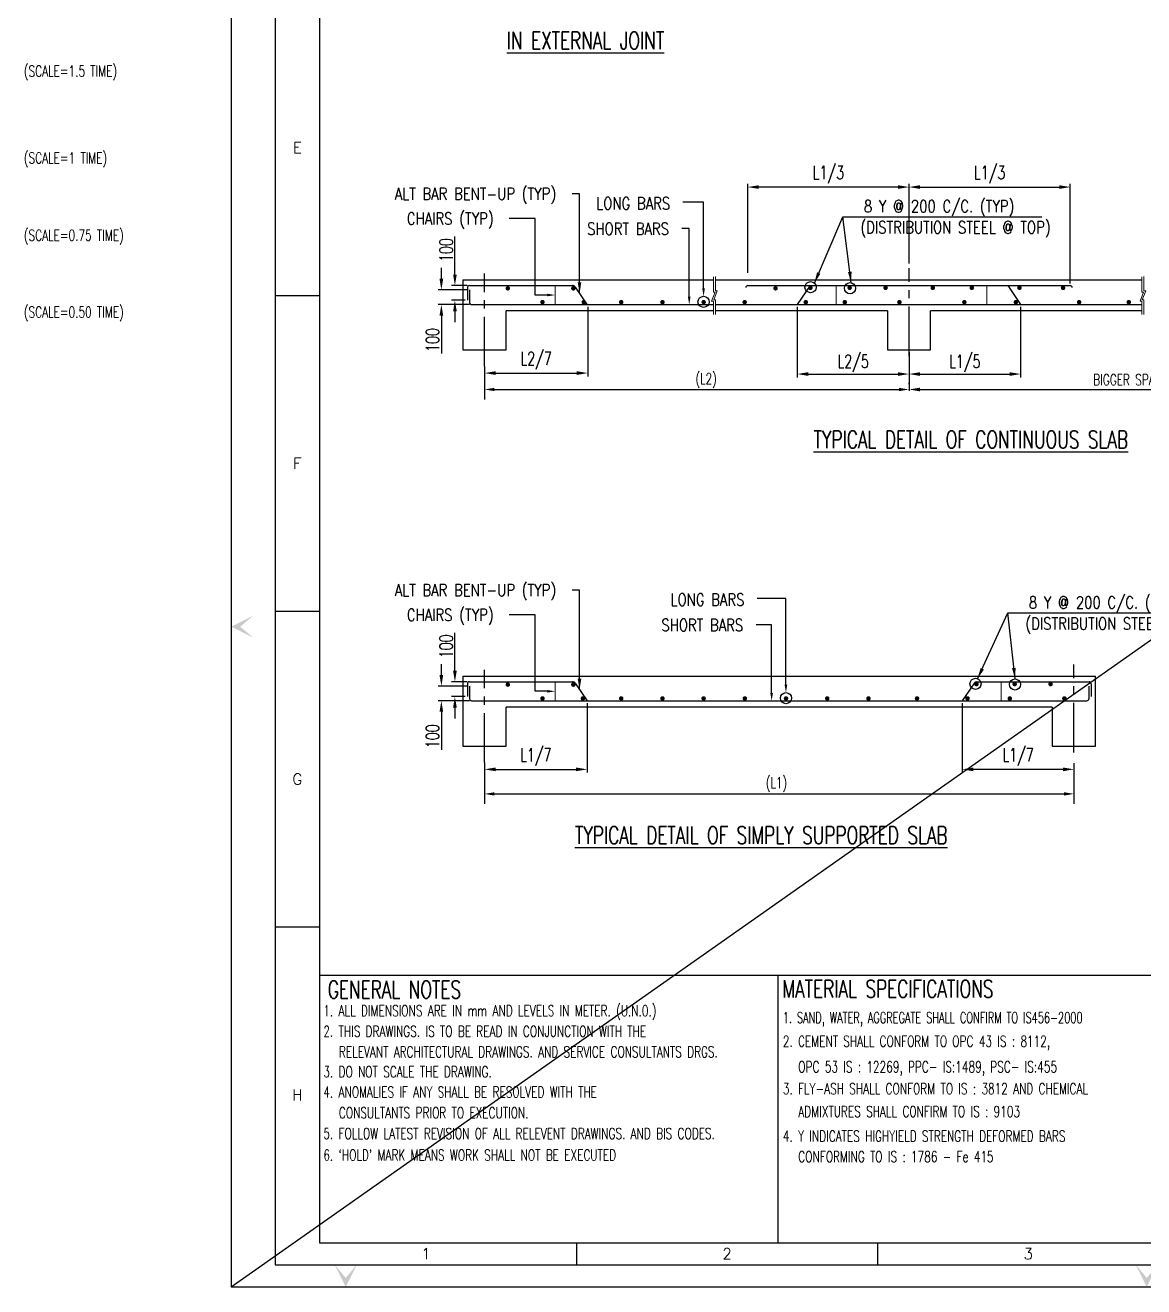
# Model space of a CAD drawing. Extents: x 489124 to 794428, y -356295 to -29813.
# Drawn here: x 516093 to 541483, y -94887 to -66248 of the extents above; entities that cross this region are included whole.
import ezdxf
from ezdxf.enums import TextEntityAlignment as Align

# ---------------------------------------------------------------- set-up
doc = ezdxf.new("R2010")
doc.units = 0
doc.header["$LTSCALE"] = 500
doc.header["$MEASUREMENT"] = 0
doc.linetypes.add('CENTER2', pattern=[1.125, 0.75, -0.125, 0.125, -0.125])
doc.layers.get('DEFPOINTS').update_dxf_attribs({"color": 4})
for name, color, linetype in [('08', 4, 'Continuous'), ('CENTERLINE', 8, 'CENTER2'), ('DIM', 5, 'Continuous'), ('DIM1', 5, 'Continuous'), ('dimention', 7, 'Continuous'), ('hat', 8, 'Continuous'), ('notes', 1, 'Continuous'), ('other', 5, 'Continuous'), ('PNA', 10, 'Continuous'), ('S-SCHEDULE', 2, 'Continuous'), ('ST', 6, 'Continuous'), ('TEXT NORMAL', 4, 'Continuous'), ('TXT', 4, 'Continuous')]:
    doc.layers.add(name, color=color, linetype=linetype)
for name, color, linetype, lineweight in [('hatch', 7, 'Continuous', 5), ('HEADING-TXT', 1, 'Continuous', 25), ('LINE', 253, 'Continuous', 18)]:
    doc.layers.add(name, color=color, linetype=linetype, lineweight=lineweight)
doc.styles.add('ROMANS', font='r.shx', dxfattribs={"width": 0.7, "bigfont": 'bigfont.shx'})
doc.styles.add('ROMENT', font='r.shx', dxfattribs={"bigfont": 'bigfont.shx'})
doc.dimstyles.new('5', dxfattribs={"dimtxt": 250, "dimasz": 250, "dimexe": 60, "dimexo": 60, "dimgap": 150, "dimtad": 1, "dimdec": 0, "dimlfac": 0.2, "dimzin": 0, "dimdsep": 46, "dimtxsty": 'ROMANS', "dimcen": -250, "dimclrd": 5, "dimclre": 5, "dimclrt": 4, "dimadec": 0, "dimazin": 0, "dimtfac": 1, "dimtdec": 0, "dimtix": 1, "dimtofl": 0, "dimtmove": 2, "dimatfit": 3, "dimfxl": 0, "dimtolj": 1, "dimtzin": 0, "dimarcsym": 0})
doc.dimstyles.new('Copy(2) of Standard', dxfattribs={"dimtxt": 300, "dimasz": 250, "dimexe": 75, "dimexo": 50, "dimgap": 50, "dimtad": 1, "dimdec": 0, "dimrnd": 5, "dimzin": 0, "dimdsep": 46, "dimtxsty": 'ROMANS', "dimcen": 0, "dimclrd": 5, "dimclre": 5, "dimclrt": 4, "dimadec": 0, "dimazin": 0, "dimtfac": 1, "dimtdec": 0, "dimtofl": 0, "dimtmove": 0, "dimatfit": 3, "dimfxl": 0, "dimtolj": 1, "dimtzin": 0, "dimarcsym": 0})
doc.dimstyles.new('INT1', dxfattribs={"dimtxt": 250, "dimasz": 250, "dimexe": 150, "dimexo": 60, "dimgap": 75, "dimtad": 1, "dimdec": 0, "dimzin": 0, "dimdsep": 46, "dimtxsty": 'ROMANS', "dimcen": -250, "dimclrd": 5, "dimclre": 5, "dimclrt": 4, "dimadec": 0, "dimazin": 0, "dimtfac": 1, "dimtdec": 0, "dimtix": 1, "dimtofl": 0, "dimtmove": 2, "dimatfit": 3, "dimfxl": 0, "dimtolj": 1, "dimtzin": 0, "dimarcsym": 0})

# ---------------------------------------------------------------- blocks, each defined once
blk = doc.blocks.new('FOLDER')
at = {"layer": 'PNA'}
for points in [[(-1250, 2500), (0, 0), (0, 1000)], [(1250, 2500), (0, 0), (0, 1000)]]:
    blk.add_solid(points, dxfattribs=at)
blk = doc.blocks.new('A1')
at = {"color": 1}
blk.add_line((81794, 6959), (1969, 6959), dxfattribs=at)
at = {"flags": 128}
blk.add_lwpolyline([(0, 0), (82779, 0), (82779, 58231), (0, 58231)], close=True, dxfattribs=at)
at = {"layer": 'PNA'}
for p, q in [((984, 22171), (1969, 22171)), ((984, 15109), (1969, 15109)), ((984, 8047), (1969, 8047)), ((7718, 984), (7718, 492)), ((14453, 984), (14453, 492))]:
    blk.add_line(p, q, dxfattribs=at)
at = {"layer": 'PNA', "color": 1}
for points in [[(984, 492), (82287, 492), (82287, 57739), (984, 57739)], [(1969, 984), (81794, 984), (81794, 57247), (1969, 57247)]]:
    blk.add_lwpolyline(points, close=True, dxfattribs=at)
at = {"layer": 'PNA', "xscale": 0.196857838483993, "yscale": 0.196857838483993, "zscale": 0.196857838483993, "rotation": 270}
blk.add_blockref('FOLDER', (0, 14764), dxfattribs=at)
at = {"layer": 'PNA', "xscale": 0.1968578388914466, "yscale": 0.1968578388914466, "zscale": 0.1968578388914466}
for p in [(2559, 0), (20473, 0)]:
    blk.add_blockref('FOLDER', p, dxfattribs=at)
at = {"layer": 'PNA', "style": 'ROMANS'}
for s, p in [('E', (1476, 25479)), ('F', (1476, 18417)), ('G', (1476, 11355)), ('H', (1476, 4292)), ('1', (4352, 738)), ('2', (11086, 738)), ('3', (17821, 738))]:
    blk.add_text(s, height=246, dxfattribs=at).set_placement(p, align=Align.MIDDLE)
blk = doc.blocks.new('*D76')
at = {"layer": 'DEFPOINTS', "color": 0}
for p in [(545864, -73956), (536154, -74548), (545864, -74518)]:
    blk.add_point(p, dxfattribs=at)
at = {"layer": 'DIM', "color": 5, "lineweight": -2}
for p, q in [((545864, -74106), (545864, -74668)), ((536154, -74398), (536154, -74368)), ((536404, -74518), (545614, -74518))]:
    blk.add_line(p, q, dxfattribs=at)
at = {"layer": 'DIM', "color": 5}
for points in [[(536404, -74476), (536404, -74559), (536154, -74518)], [(545614, -74476), (545614, -74559), (545864, -74518)]]:
    blk.add_solid(points, dxfattribs=at)
blk = doc.blocks.new('*D77')
at = {"layer": 'DEFPOINTS', "color": 0}
for p in [(539814, -69922), (536154, -71708), (539814, -72158)]:
    blk.add_point(p, dxfattribs=at)
at = {"layer": 'DIM', "color": 5, "lineweight": -2}
for p, q in [((536154, -71658), (536154, -69847)), ((539814, -72108), (539814, -69847)), ((536404, -69922), (539564, -69922))]:
    blk.add_line(p, q, dxfattribs=at)
at = {"layer": 'DIM', "color": 5}
for points in [[(536404, -69881), (536404, -69964), (536154, -69922)], [(539564, -69881), (539564, -69964), (539814, -69922)]]:
    blk.add_solid(points, dxfattribs=at)
at = {"layer": 'DIM', "color": 4, "insert": (537984, -69644), "char_height": 300, "attachment_point": 5, "style": 'ROMANS'}
blk.add_mtext('\\A1;L1/3', dxfattribs=at)
blk = doc.blocks.new('*D78')
at = {"layer": 'DEFPOINTS', "color": 0}
for p in [(538687, -72589), (536154, -73619), (538687, -74167)]:
    blk.add_point(p, dxfattribs=at)
at = {"layer": 'DIM', "color": 5, "lineweight": -2}
for p, q in [((538687, -72639), (538687, -74242)), ((536154, -73669), (536154, -74242)), ((536404, -74167), (538437, -74167))]:
    blk.add_line(p, q, dxfattribs=at)
at = {"layer": 'DIM', "color": 5}
for points in [[(536404, -74125), (536404, -74209), (536154, -74167)], [(538437, -74125), (538437, -74209), (538687, -74167)]]:
    blk.add_solid(points, dxfattribs=at)
at = {"layer": 'DIM', "color": 4, "insert": (537421, -73928), "char_height": 300, "attachment_point": 5, "style": 'ROMANS'}
blk.add_mtext('\\A1;L1/5', dxfattribs=at)
blk = doc.blocks.new('*D79')
at = {"layer": 'DEFPOINTS', "color": 0}
for p in [(533617, -72589), (536154, -73619), (536154, -74167)]:
    blk.add_point(p, dxfattribs=at)
at = {"layer": 'DIM', "color": 5, "lineweight": -2}
for p, q in [((533617, -72639), (533617, -74242)), ((536154, -73669), (536154, -74242)), ((533867, -74167), (535904, -74167))]:
    blk.add_line(p, q, dxfattribs=at)
at = {"layer": 'DIM', "color": 5}
for points in [[(533867, -74125), (533867, -74209), (533617, -74167)], [(535904, -74125), (535904, -74209), (536154, -74167)]]:
    blk.add_solid(points, dxfattribs=at)
at = {"layer": 'DIM', "color": 4, "insert": (534886, -73928), "char_height": 300, "attachment_point": 5, "style": 'ROMANS'}
blk.add_mtext('\\A1;L2/5', dxfattribs=at)
blk = doc.blocks.new('*D80')
at = {"layer": 'DEFPOINTS', "color": 0}
for p in [(528860, -72589), (526518, -73989), (528860, -74145)]:
    blk.add_point(p, dxfattribs=at)
at = {"layer": 'DIM', "color": 5, "lineweight": -2}
for p, q in [((528860, -72639), (528860, -74220)), ((526518, -74039), (526518, -74220)), ((526768, -74145), (528610, -74145))]:
    blk.add_line(p, q, dxfattribs=at)
at = {"layer": 'DIM', "color": 5}
for points in [[(526768, -74103), (526768, -74187), (526518, -74145)], [(528610, -74103), (528610, -74187), (528860, -74145)]]:
    blk.add_solid(points, dxfattribs=at)
at = {"layer": 'DIM', "color": 4, "insert": (527689, -73866), "char_height": 300, "attachment_point": 5, "style": 'ROMANS'}
blk.add_mtext('\\A1;L2/7', dxfattribs=at)
blk = doc.blocks.new('*D60')
at = {"layer": 'DEFPOINTS', "color": 0}
for p in [(532495, -69922), (536154, -71708), (532495, -71921)]:
    blk.add_point(p, dxfattribs=at)
at = {"layer": 'DIM', "color": 5, "lineweight": -2}
for p, q in [((532495, -71871), (532495, -69847)), ((536154, -71658), (536154, -69847)), ((535904, -69922), (532745, -69922))]:
    blk.add_line(p, q, dxfattribs=at)
at = {"layer": 'DIM', "color": 5}
for points in [[(532745, -69881), (532745, -69964), (532495, -69922)], [(535904, -69881), (535904, -69964), (536154, -69922)]]:
    blk.add_solid(points, dxfattribs=at)
at = {"layer": 'DIM', "color": 4, "insert": (534324, -69644), "char_height": 300, "attachment_point": 5, "style": 'ROMANS'}
blk.add_mtext('\\A1;L1/3', dxfattribs=at)
blk = doc.blocks.new('*D101')
at = {"layer": 'DEFPOINTS', "color": 0}
for p in [(525846, -72158), (526174, -72158), (526129, -72493)]:
    blk.add_point(p, dxfattribs=at)
at = {"layer": 'DIM', "color": 5, "lineweight": -2}
for p, q in [((525846, -71908), (525846, -71048)), ((526124, -72158), (525771, -72158)), ((526079, -72493), (525771, -72493)), ((525846, -72743), (525846, -72993))]:
    blk.add_line(p, q, dxfattribs=at)
at = {"layer": 'DIM', "color": 5}
for points in [[(525805, -71908), (525888, -71908), (525846, -72158)], [(525805, -72743), (525888, -72743), (525846, -72493)]]:
    blk.add_solid(points, dxfattribs=at)
at = {"layer": 'DIM', "color": 4, "insert": (525646, -71353), "char_height": 300, "attachment_point": 5, "rotation": 90, "style": 'ROMANS'}
blk.add_mtext('\\A1;100', dxfattribs=at)
blk = doc.blocks.new('*D102')
at = {"layer": 'DEFPOINTS', "color": 0}
for p in [(526181, -72254), (525539, -72589), (526226, -72589)]:
    blk.add_point(p, dxfattribs=at)
at = {"layer": 'DIM', "color": 5, "lineweight": -2}
for p, q in [((525539, -72004), (525539, -71754)), ((526131, -72254), (525464, -72254)), ((526176, -72589), (525464, -72589)), ((525539, -72839), (525539, -73699))]:
    blk.add_line(p, q, dxfattribs=at)
at = {"layer": 'DIM', "color": 5}
for points in [[(525497, -72004), (525580, -72004), (525539, -72254)], [(525497, -72839), (525580, -72839), (525539, -72589)]]:
    blk.add_solid(points, dxfattribs=at)
at = {"layer": 'DIM', "color": 4, "insert": (525339, -73394), "char_height": 300, "attachment_point": 5, "rotation": 90, "style": 'ROMANS'}
blk.add_mtext('\\A1;100', dxfattribs=at)
blk = doc.blocks.new('*D106')
at = {"layer": 'DEFPOINTS', "color": 0}
for p in [(528846, -81585), (526518, -82985), (528846, -83141)]:
    blk.add_point(p, dxfattribs=at)
at = {"layer": 'DIM', "color": 5, "lineweight": -2}
for p, q in [((528846, -81635), (528846, -83216)), ((526518, -83035), (526518, -83216)), ((526768, -83141), (528596, -83141))]:
    blk.add_line(p, q, dxfattribs=at)
at = {"layer": 'DIM', "color": 5}
for points in [[(526768, -83099), (526768, -83183), (526518, -83141)], [(528596, -83099), (528596, -83183), (528846, -83141)]]:
    blk.add_solid(points, dxfattribs=at)
at = {"layer": 'DIM', "color": 4, "insert": (527682, -82862), "char_height": 300, "attachment_point": 5, "style": 'ROMANS'}
blk.add_mtext('\\A1;L1/7', dxfattribs=at)
blk = doc.blocks.new('*D107')
at = {"layer": 'DEFPOINTS', "color": 0}
for p in [(525846, -81154), (526174, -81154), (526129, -81489)]:
    blk.add_point(p, dxfattribs=at)
at = {"layer": 'DIM', "color": 5, "lineweight": -2}
for p, q in [((525846, -80904), (525846, -80044)), ((526124, -81154), (525771, -81154)), ((526079, -81489), (525771, -81489)), ((525846, -81739), (525846, -81989))]:
    blk.add_line(p, q, dxfattribs=at)
at = {"layer": 'DIM', "color": 5}
for points in [[(525805, -80904), (525888, -80904), (525846, -81154)], [(525805, -81739), (525888, -81739), (525846, -81489)]]:
    blk.add_solid(points, dxfattribs=at)
at = {"layer": 'DIM', "color": 4, "insert": (525646, -80349), "char_height": 300, "attachment_point": 5, "rotation": 90, "style": 'ROMANS'}
blk.add_mtext('\\A1;100', dxfattribs=at)
blk = doc.blocks.new('*D108')
at = {"layer": 'DEFPOINTS', "color": 0}
for p in [(526181, -81250), (525539, -81585), (526226, -81585)]:
    blk.add_point(p, dxfattribs=at)
at = {"layer": 'DIM', "color": 5, "lineweight": -2}
for p, q in [((525539, -81000), (525539, -80750)), ((526131, -81250), (525464, -81250)), ((526176, -81585), (525464, -81585)), ((525539, -81835), (525539, -82695))]:
    blk.add_line(p, q, dxfattribs=at)
at = {"layer": 'DIM', "color": 5}
for points in [[(525497, -81000), (525580, -81000), (525539, -81250)], [(525497, -81835), (525580, -81835), (525539, -81585)]]:
    blk.add_solid(points, dxfattribs=at)
at = {"layer": 'DIM', "color": 4, "insert": (525339, -82390), "char_height": 300, "attachment_point": 5, "rotation": 90, "style": 'ROMANS'}
blk.add_mtext('\\A1;100', dxfattribs=at)
blk = doc.blocks.new('*D109')
at = {"layer": 'DEFPOINTS', "color": 0}
for p in [(537362, -81585), (539899, -82985), (537362, -83141)]:
    blk.add_point(p, dxfattribs=at)
at = {"layer": 'DIM', "color": 5, "lineweight": -2}
for p, q in [((537362, -81635), (537362, -83216)), ((539899, -83035), (539899, -83216)), ((539649, -83141), (537612, -83141))]:
    blk.add_line(p, q, dxfattribs=at)
at = {"layer": 'DIM', "color": 5}
for points in [[(537612, -83099), (537612, -83183), (537362, -83141)], [(539649, -83099), (539649, -83183), (539899, -83141)]]:
    blk.add_solid(points, dxfattribs=at)
at = {"layer": 'DIM', "color": 4, "insert": (538630, -82862), "char_height": 300, "attachment_point": 5, "style": 'ROMANS'}
blk.add_mtext('\\A1;L1/7', dxfattribs=at)

msp = doc.modelspace()

# ---------------------------------------------------------------- linework, layer by layer
at = {"layer": '08'}
for p, q in [((526027.138, -72029.622), (531712.527, -72029.622)), ((526027.138, -72029.622), (526027.138, -73619.265)), ((531759.027, -72029.622), (541439.527, -72029.622)), ((527009.641, -73619.265), (527009.641, -72730.936)), ((531712.527, -72730.936), (527009.641, -72730.936)), ((535662.735, -72730.936), (531759.027, -72730.936)), ((535662.735, -72730.936), (535662.735, -73619.265)), ((541439.527, -72730.936), (536645.238, -72730.936)), ((536645.238, -73619.265), (536645.238, -72730.936)), ((526027.138, -73619.265), (527009.641, -73619.265)), ((535662.735, -73619.265), (536645.238, -73619.265)), ((526027.138, -81025.5), (540389.891, -81025.5)), ((526027.138, -81025.5), (526027.138, -82615.143)), ((540389.891, -82615.143), (540389.891, -81025.5)), ((527009.641, -82615.143), (527009.641, -81726.815)), ((539407.388, -81726.815), (527009.641, -81726.815)), ((539407.388, -81726.815), (539407.388, -82615.143)), ((526027.138, -82615.143), (527009.641, -82615.143)), ((539407.388, -82615.143), (540389.891, -82615.143))]:
    msp.add_line(p, q, dxfattribs=at)
at = {"layer": 'CENTERLINE', "ltscale": 3}
for p, q in [((536154.406, -73759.743), (536154.406, -71762.461)), ((526518.394, -73992.668), (526518.394, -71887.945)), ((539899.059, -82755.622), (539899.059, -80758.34)), ((526518.394, -82988.547), (526518.394, -80883.823))]:
    msp.add_line(p, q, dxfattribs=at)
at = {"layer": 'DIM', "color": 2}
msp.add_line((520770.925, -94887), (604791.327, -35782.252), dxfattribs=at)
at = {"layer": 'DIM', "color": 5}
for p, q in [((531490.251, -70268.029), (531020.081, -70268.029)), ((527667.746, -70634.105), (527074.643, -70634.105)), ((531164.871, -70860.666), (530997.313, -70860.666)), ((527941.247, -72373.62), (527667.746, -72373.62)), ((533360.803, -79263.907), (532705.633, -79263.907)), ((527667.746, -79629.983), (527074.643, -79629.983)), ((533035.424, -79856.544), (532682.866, -79856.544)), ((527941.247, -81369.499), (527667.746, -81369.499))]:
    msp.add_line(p, q, dxfattribs=at)
at = {"layer": 'DIM'}
for p, q in [((531490.251, -72221.696), (531490.251, -70268.029)), ((527667.746, -72373.62), (527667.746, -70634.105)), ((531164.871, -72409.063), (531164.871, -70860.666)), ((536154.406, -74007.32), (536154.406, -74547.67)), ((526744.321, -74517.585), (535928.478, -74517.585)), ((533360.803, -81217.575), (533360.803, -79263.907)), ((527667.746, -81369.499), (527667.746, -79629.983)), ((533035.424, -81404.942), (533035.424, -79856.544)), ((539899.059, -83003.199), (539899.059, -83924.379)), ((526744.321, -83698.463), (539673.131, -83698.463))]:
    msp.add_line(p, q, dxfattribs=at)
for points in [[(535928.478, -74479.923), (535928.478, -74555.232), (536154.406, -74517.585)], [(539673.131, -83660.801), (539673.131, -83736.11), (539899.059, -83698.463)]]:
    msp.add_solid(points, dxfattribs=at)
at = {"layer": 'DIM1', "color": 7}
msp.add_line((533181.5, -93887.946), (533181.5, -87823.321), dxfattribs=at)
at = {"layer": 'dimention', "color": 5, "linetype": 'ByBlock'}
for p, q in [((526518.394, -73992.668), (526518.394, -74743.501)), ((526518.394, -82988.547), (526518.394, -83924.379))]:
    msp.add_line(p, q, dxfattribs=at)
at = {"layer": 'dimention', "color": 5}
for points in [[(531134.828, -72409.063), (531194.918, -72409.063), (531164.871, -72589.331)], [(531460.204, -72221.696), (531520.285, -72221.696), (531490.251, -72401.955)], [(533330.756, -81217.575), (533390.838, -81217.575), (533360.803, -81397.833)], [(533005.38, -81404.942), (533065.47, -81404.942), (533035.424, -81585.209)]]:
    msp.add_solid(points, dxfattribs=at)
at = {"layer": 'dimention', "color": 5, "linetype": 'ByBlock'}
for points in [[(526744.321, -74479.923), (526744.321, -74555.232), (526518.394, -74517.585)], [(526744.321, -83660.801), (526744.321, -83736.11), (526518.394, -83698.463)]]:
    msp.add_solid(points, dxfattribs=at)
at = {"layer": 'hat'}
for centre in [(533919.07, -72195.329), (534815.982, -72218.715), (531490.251, -72528.392), (537663.723, -81200.207), (538560.635, -81214.593), (533360.803, -81524.27)]:
    msp.add_circle(centre, 126.431, dxfattribs=at)
at = {"layer": 'hatch'}
for points in [[(531712.527, -71956.32), (531712.527, -72309.408), (531753.197, -72309.408), (531673.505, -72515.097), (531712.527, -72515.097), (531712.527, -72812.32)], [(531759.027, -71956.272), (531759.027, -72279.908), (531799.697, -72279.908), (531720.005, -72485.597), (531759.027, -72485.597), (531759.027, -72812.088)], [(541439.527, -71956.32), (541439.527, -72309.408), (541480.197, -72309.408), (541400.505, -72515.097), (541439.527, -72515.097), (541439.527, -72812.32)], [(541486.027, -71956.272), (541486.027, -72279.908), (541526.697, -72279.908), (541447.005, -72485.597), (541486.027, -72485.597), (541486.027, -72812.088)]]:
    msp.add_lwpolyline(points, dxfattribs=at)
at = {"layer": 'LINE'}
for p, q in [((528121.506, -72157.922), (528121.506, -72589.331)), ((534498.529, -72157.922), (534498.529, -72589.331)), ((537924.246, -72157.922), (537924.246, -72589.331)), ((528121.506, -81153.8), (528121.506, -81585.209)), ((538243.182, -81153.8), (538243.182, -81585.209))]:
    msp.add_line(p, q, dxfattribs=at)
at = {"layer": 'other'}
for points in [[(527941.247, -72343.589), (527941.247, -72403.667), (528121.506, -72373.62)], [(527941.247, -81339.467), (527941.247, -81399.545), (528121.506, -81369.499)]]:
    msp.add_solid(points, dxfattribs=at)
at = {"layer": 'ST'}
for p, q in [((526173.811, -72157.922), (528514.873, -72157.922)), ((532494.607, -72157.922), (539813.548, -72157.922)), ((533907.745, -72157.922), (533617.048, -72589.331)), ((538396.24, -72157.922), (538686.945, -72589.331)), ((526128.746, -72202.986), (526128.746, -72492.812)), ((526181.034, -72254.435), (526181.034, -72544.261)), ((528577.218, -72191.089), (528849.067, -72594.516)), ((526226.098, -72589.331), (531712.527, -72589.331)), ((531759.027, -72589.331), (541439.527, -72589.331)), ((526128.746, -81198.865), (526128.746, -81488.691)), ((526173.811, -81153.8), (528514.873, -81153.8)), ((526181.034, -81250.313), (526181.034, -81540.139)), ((528577.218, -81186.968), (528845.572, -81585.209)), ((537637.533, -81175.86), (537361.702, -81585.209)), ((537678.998, -81153.8), (540243.218, -81153.8)), ((540235.995, -81250.313), (540235.995, -81540.139)), ((540288.282, -81198.865), (540288.282, -81488.691)), ((526226.098, -81585.209), (540190.93, -81585.209))]:
    msp.add_line(p, q, dxfattribs=at)
at = {"layer": 'ST', "const_width": 50.698}
for points in [[(533890.996, -72209.632, 1), (533941.697, -72209.632, 1)], [(534782.147, -72209.132, 1), (534832.839, -72209.132, 1)], [(535597.56, -72209.132, 1), (535648.252, -72209.132, 1)], [(536718.165, -72209.132, -1), (536667.473, -72209.132, -1)], [(537604.816, -72209.632, -1), (537554.115, -72209.632, -1)], [(538687.316, -72209.632, -1), (538636.615, -72209.632, -1)], [(539625.703, -72212.132, 1), (539676.394, -72212.132, 1)], [(527021.57, -72221.566, 1), (527072.261, -72221.566, 1)], [(528509.322, -72221.566, 1), (528560.014, -72221.566, 1)], [(533098.934, -72221.566, 1), (533149.626, -72221.566, 1)], [(527809.058, -72534.963, 1), (527859.749, -72534.963, 1)], [(528796.838, -72534.963, -1), (528746.135, -72534.963, -1)], [(529647.089, -72534.963, -1), (529596.386, -72534.963, -1)], [(530582.366, -72534.963, -1), (530531.662, -72534.963, -1)], [(531517.642, -72534.963, -1), (531466.938, -72534.963, -1)], [(532398.672, -72534.963, 1), (532449.364, -72534.963, 1)], [(533784.3, -72534.963, 1), (533834.992, -72534.963, 1)], [(534671.445, -72534.963, 1), (534722.145, -72534.963, 1)], [(535910.414, -72534.963, 1), (535961.106, -72534.963, 1)], [(537385.155, -72534.963, 1), (537435.847, -72534.963, 1)], [(538554.577, -72534.963, 1), (538605.268, -72534.963, 1)], [(539989.086, -72534.963, 1), (540039.778, -72534.963, 1)], [(541117.075, -72534.963, 1), (541167.767, -72534.963, 1)], [(527021.57, -81217.444, 1), (527072.261, -81217.444, 1)], [(528509.322, -81217.444, 1), (528560.014, -81217.444, 1)], [(537659.649, -81205.51, 1), (537710.35, -81205.51, 1)], [(538526.8, -81205.01, 1), (538577.492, -81205.01, 1)], [(539342.213, -81205.01, 1), (539392.905, -81205.01, 1)], [(527809.058, -81530.842, 1), (527859.749, -81530.842, 1)], [(528776.838, -81530.842, -1), (528726.135, -81530.842, -1)], [(529647.089, -81530.842, -1), (529596.386, -81530.842, -1)], [(530582.366, -81530.842, -1), (530531.662, -81530.842, -1)], [(531517.642, -81530.842, -1), (531466.938, -81530.842, -1)], [(532452.918, -81530.842, -1), (532402.215, -81530.842, -1)], [(533388.194, -81530.842, -1), (533337.491, -81530.842, -1)], [(534323.471, -81530.842, -1), (534272.767, -81530.842, -1)], [(535258.747, -81530.842, -1), (535208.043, -81530.842, -1)], [(536361.676, -81530.842, -1), (536310.973, -81530.842, -1)], [(537456.453, -81530.842, 1), (537507.145, -81530.842, 1)], [(538416.098, -81530.842, 1), (538466.798, -81530.842, 1)], [(539655.067, -81530.842, 1), (539705.759, -81530.842, 1)]]:
    msp.add_lwpolyline(points, format="xyb", close=True, dxfattribs=at)
at = {"layer": 'ST'}
for centre, radius, start, end in [((526173.811, -72202.986), 45.065, 90, 180), ((528514.873, -72233.1), 75.177, 33.9737701, 90), ((532494.607, -72202.994), 45.065, 90, 180), ((539813.548, -72202.994), 45.065, 0, 90), ((526226.098, -72544.261), 45.065, 180, 270), ((526173.811, -81198.865), 45.065, 90, 180), ((528514.873, -81228.979), 75.177, 33.9737701, 90), ((537678.998, -81203.8), 50, 90, 146.0267311), ((540243.218, -81198.865), 45.065, 0, 90), ((526226.098, -81540.139), 45.065, 180, 270), ((540190.93, -81540.139), 45.065, 270, 0)]:
    msp.add_arc(centre, radius, start, end, dxfattribs=at)

# ---------------------------------------------------------------- block references
at = {"xscale": 1.01500000001397, "yscale": 1.01500000001397, "zscale": 1.01500000001397}
msp.add_blockref('A1', (520770.925, -94887), dxfattribs=at)

# ---------------------------------------------------------------- texts
at = {"layer": 'HEADING-TXT', "color": 6, "style": 'ROMANS', "width": 0.7}
msp.add_text('%%UIN EXTERNAL JOINT', height=400, dxfattribs=at).set_placement((528810.595, -66595.452), align=Align.MIDDLE)
for s, p in [('%%UTYPICAL DETAIL OF CONTINUOUS SLAB', (533986.752, -75852.441)), ('%%UTYPICAL DETAIL OF SIMPLY SUPPORTED SLAB', (528569.752, -84834.82)), ('GENERAL NOTES', (522962.5, -88340.704)), ('MATERIAL SPECIFICATIONS', (533282.5, -88323.704))]:
    msp.add_text(s, height=400, dxfattribs=at).set_placement(p)
at = {"layer": 'notes', "color": 4, "style": 'ROMANS'}
for s, width, p in [('1. ALL DIMENSIONS ARE IN mm AND LEVELS IN METER. (U.N.0.)', 0.7, (522860.173, -88745.215)), ('1. SAND, WATER, AGGREGATE SHALL CONFIRM TO IS456-2000', 0.65, (533290.225, -88901.704)), ('2. THIS DRAWINGS. IS TO BE READ IN CONJUNCTION WITH THE', 0.7, (522860.173, -89213.457)), ('2. CEMENT SHALL CONFORM TO OPC 43 IS : 8112,', 0.7, (533290.225, -89439.704)), ('RELEVANT ARCHITECTURAL DRAWINGS. AND SERVICE CONSULTANTS DRGS.', 0.7, (523212.79, -89679.891)), ('3. DO NOT SCALE THE DRAWING. ', 0.7, (522860.173, -90131.927)), ('OPC 53 IS : 12269, PPC- IS:1489, PSC- IS:455  ', 0.7, (533642, -90019.204)), ('4. ANOMALIES IF ANY SHALL BE RESOLVED WITH THE', 0.7, (522860.173, -90591.565)), ('3. FLY-ASH SHALL CONFORM TO IS : 3812 AND CHEMICAL ', 0.7, (533290.225, -90515.704)), ('CONSULTANTS PRIOR TO EXECUTION.', 0.7, (523212.79, -91061.71)), ('ADMIXTURES SHALL CONFIRM TO IS : 9103', 0.7, (533642, -91034.704)), ('5. FOLLOW LATEST REVISION OF ALL RELEVENT DRAWINGS. AND BIS CODES.', 0.7, (522860.173, -91533.418)), ('4. Y INDICATES HIGHYIELD STRENGTH DEFORMED BARS', 0.7, (533290.225, -91591.704)), ("6. `HOLD' MARK MEANS WORK SHALL NOT BE EXECUTED", 0.7, (522860.173, -92021.241)), ('CONFORMING TO IS : 1786 - Fe 415', 0.7, (533642, -92058.704))]:
    msp.add_text(s, height=250, dxfattribs=dict(at, width=width)).set_placement(p)
at = {"layer": 'S-SCHEDULE', "color": 4, "style": 'ROMANS', "width": 0.7}
for s, p in [(' (L2)', (531488.755, -74288.992)), ('BIGGER SPAN (L1)', (541420.255, -74313.205)), (' (L1)', (533086.255, -83461.748))]:
    msp.add_text(s, height=250, dxfattribs=at).set_placement(p, align=Align.MIDDLE)
at = {"layer": 'TEXT NORMAL', "char_height": 250, "width": 16150, "attachment_point": 1, "style": 'ROMANS'}
for s, insert in [('(SCALE=1.5 TIME)', (516062.648, -67164.385)), ('(SCALE=1 TIME)', (516062.648, -69136.024)), ('(SCALE=0.75 TIME)', (516062.648, -70892.141)), ('(SCALE=0.50 TIME)', (516062.648, -72634.789))]:
    msp.add_mtext(s, dxfattribs=dict(at, insert=insert))
at = {"layer": 'TXT', "style": 'ROMENT', "width": 0.8}
for s, p in [('ALT BAR BENT-UP (TYP)', (526311.455, -70095.001)), ('8 Y @ 200 C/C. (TYP)', (536837.881, -70376.586)), ('(DISTRIBUTION STEEL @ TOP)', (537209.031, -70855.886)), ('ALT BAR BENT-UP (TYP)', (526311.455, -79090.88)), ('8 Y @ 200 C/C. (TYP)', (540582.534, -79372.464)), ('(DISTRIBUTION STEEL @ TOP)', (540953.684, -79851.765))]:
    msp.add_text(s, height=275, dxfattribs=at).set_placement(p, align=Align.MIDDLE)
for s, p in [('LONG BARS', (529053.71, -70291.761)), ('CHAIRS (TYP)', (524754.737, -70637.875)), ('SHORT BARS', (528847.226, -70869.038)), ('LONG BARS', (530739.262, -79287.639)), ('CHAIRS (TYP)', (524754.737, -79633.753)), ('SHORT BARS', (530532.778, -79864.917))]:
    msp.add_text(s, height=275, dxfattribs=at).set_placement(p, align=Align.MIDDLE_LEFT)

# ---------------------------------------------------------------- dimensions: what is measured, and where the dimension line sits
at = {"layer": 'DIM'}
for base, p1, p2, text, dimstyle, override, picture, middle in [((532494.607, -69922.295), (536153.982, -71708.237), (532494.607, -71920.82), 'L1/3', 'Copy(2) of Standard', {"dimfxl": 60}, '*D60', (534324.294, -69643.724)), ((539813.548, -69922.295), (536153.982, -71708.237), (539813.548, -72157.922), 'L1/3', 'Copy(2) of Standard', {"dimfxl": 60}, '*D77', (537983.765, -69643.724)), ((528859.972, -74145.028), (526518.394, -73988.951), (528859.972, -72589.331), 'L2/7', 'Copy(2) of Standard', {"dimfxl": 60}, '*D80', (527689.183, -73866.457)), ((536154.406, -74166.97), (533617.048, -72589.331), (536154.406, -73619.265), 'L2/5', 'Copy(2) of Standard', {"dimgap": 10, "dimfxl": 60}, '*D79', (534885.727, -73928.398)), ((538686.945, -74166.97), (536154.406, -73619.265), (538686.945, -72589.331), 'L1/5', 'Copy(2) of Standard', {"dimgap": 10, "dimfxl": 60}, '*D78', (537420.676, -73928.398)), ((545864.085, -74517.585), (536154.406, -74547.67), (545864.085, -73956.243), ' ', 'INT1', {"dimexo": 150, "dimlfac": 0.25}, '*D76', (541009.245, -74517.585)), ((528845.572, -83140.907), (526518.394, -82984.829), (528845.572, -81585.209), 'L1/7', 'Copy(2) of Standard', {"dimfxl": 60}, '*D106', (527681.983, -82862.335))]:
    dim = msp.add_linear_dim(base=base, p1=p1, p2=p2, text=text, dimstyle=dimstyle, override=override, dxfattribs=at)
    dim.commit()
    dim.dimension.update_dxf_attribs({"geometry": picture, "text_midpoint": middle})
for base, p1, p2, picture, middle in [((525846.43, -72157.922), (526128.746, -72492.812), (526173.811, -72157.922), '*D101', (525646.43, -71352.922)), ((525538.548, -72589.326), (526181.034, -72254.435), (526226.098, -72589.326), '*D102', (525338.548, -73394.326)), ((525846.43, -81153.8), (526128.746, -81488.691), (526173.811, -81153.8), '*D107', (525646.43, -80348.8)), ((525538.548, -81585.204), (526181.034, -81250.313), (526226.098, -81585.204), '*D108', (525338.548, -82390.204))]:
    dim = msp.add_linear_dim(base=base, p1=p1, p2=p2, angle=90, text='100', dimstyle='Copy(2) of Standard', dxfattribs=at)
    dim.commit()
    dim.dimension.update_dxf_attribs({"geometry": picture, "text_midpoint": middle})
dim = msp.add_linear_dim(base=(537361.702, -83140.907), p1=(539898.635, -82984.829), p2=(537361.702, -81585.209), angle=180, text='L1/7', dimstyle='Copy(2) of Standard', override={"dimfxl": 60}, dxfattribs=at)
dim.commit()
dim.dimension.update_dxf_attribs({"geometry": '*D109', "text_midpoint": (538630.168, -82862.335)})

# ---------------------------------------------------------------- leaders
for points in [[(528675.066, -72336.298), (528675.066, -70079.547), (528508.548, -70079.547)], [(528675.066, -81332.176), (528675.066, -79075.426), (528508.548, -79075.426)]]:
    msp.add_leader(points, dimstyle='Copy(2) of Standard', override={"dimgap": 10, "dimtad": 0, "dimfxl": 60}, dxfattribs=at)
at = {"layer": 'DIM', "color": 5}
for points in [[(534005.706, -72103.247), (534655.629, -70594.896), (539170.119, -70594.896)], [(534840.391, -72094.662), (534655.629, -70594.896)], [(537711.796, -81083.272), (538400.282, -79590.775), (542914.772, -79590.775)], [(538560.635, -81088.162), (538400.282, -79590.775)]]:
    msp.add_leader(points, dimstyle='5', dxfattribs=at)

doc.saveas('drawing.dxf')
